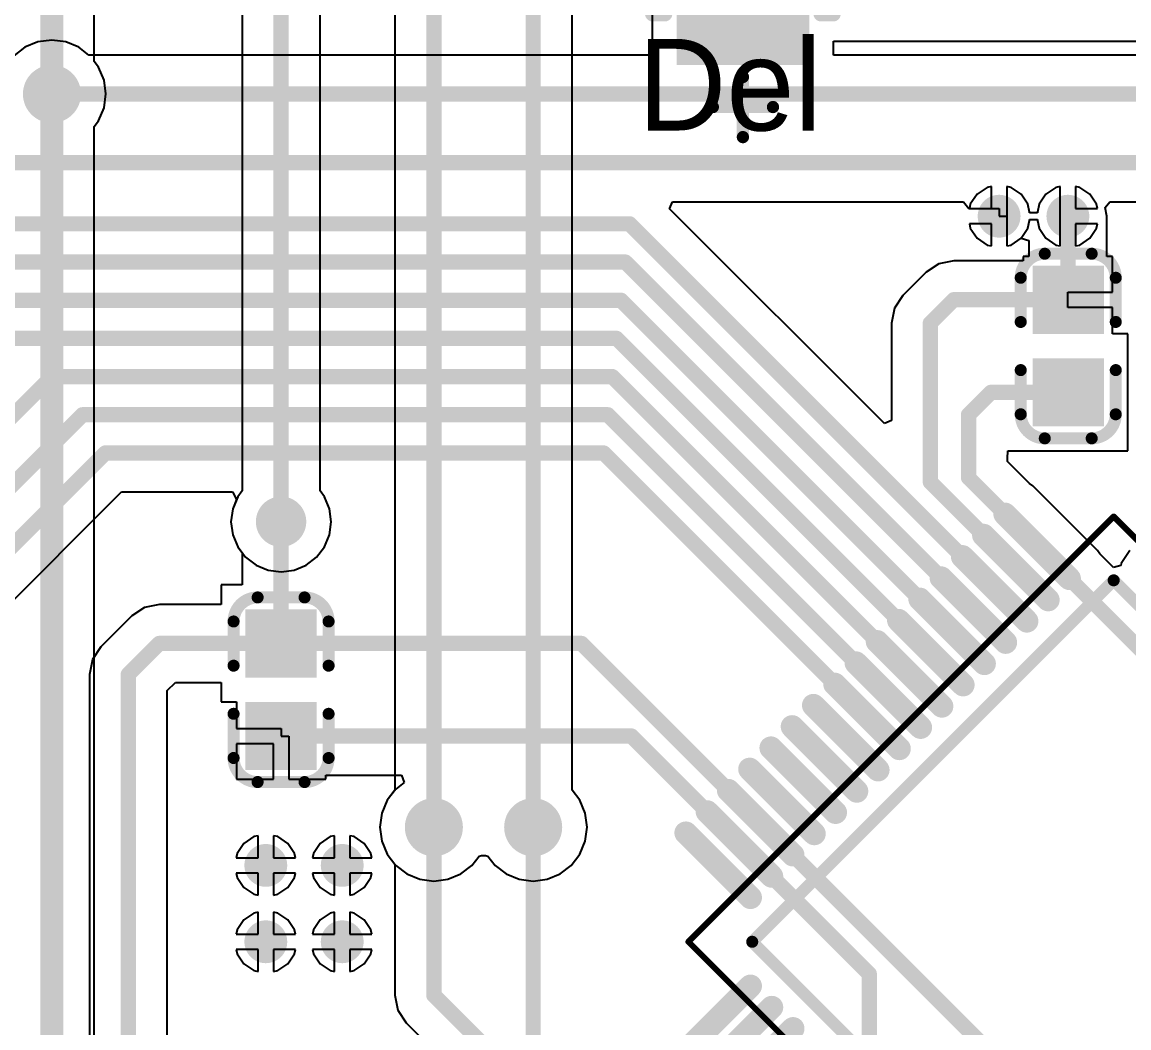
# Model space of a CAD drawing. Header units: millimetres. Extents: x 25 to 374, y 23 to 150.
# Drawn here: x 306.55 to 324.95, y 65.95 to 82.68 of the extents above; entities that cross this region are included whole.
import ezdxf

# ---------------------------------------------------------------- set-up
doc = ezdxf.new("R2010")
doc.units = ezdxf.units.MM
for name, color, linetype in [('BottomLayer', 5, 'Continuous'), ('BottomOverlay', 54, 'Continuous'), ('BottomPaste', 16, 'Continuous'), ('BottomSolder', 6, 'Continuous'), ('Mechanical13', 56, 'Continuous'), ('Mechanical15', 56, 'Continuous'), ('MultiLayer', 9, 'Continuous'), ('TopLayer', 1, 'Continuous'), ('TopOverlay', 2, 'Continuous'), ('TopSolder', 216, 'Continuous'), ('ViaHoleLayer', 16, 'Continuous')]:
    doc.layers.add(name, color=color, linetype=linetype)

# ---------------------------------------------------------------- blocks, each defined once
blk = doc.blocks.new('LQFP_64_10_10_05P_B_8')
at = {"layer": 'BottomLayer', "const_width": 0.28}
for points in [[(2.75, 4.79), (2.75, 6.31)], [(3.25, 4.79), (3.25, 6.31)], [(3.75, 4.79), (3.75, 6.31)], [(6.31, 3.75), (4.79, 3.75)], [(6.31, 3.25), (4.79, 3.25)], [(6.31, 2.75), (4.79, 2.75)], [(6.31, 2.25), (4.79, 2.25)], [(6.31, 1.75), (4.79, 1.75)], [(6.31, 1.25), (4.79, 1.25)], [(6.31, 0.75), (4.79, 0.75)], [(6.31, 0.25), (4.79, 0.25)], [(6.31, -0.25), (4.79, -0.25)], [(6.31, -0.75), (4.79, -0.75)], [(6.31, -1.25), (4.79, -1.25)], [(6.31, -1.75), (4.79, -1.75)], [(6.31, -2.25), (4.79, -2.25)], [(6.31, -2.75), (4.79, -2.75)], [(6.31, -3.25), (4.79, -3.25)], [(6.31, -3.75), (4.79, -3.75)]]:
    blk.add_lwpolyline(points, dxfattribs=at)
at = {"layer": 'BottomLayer', "const_width": 0.14}
for points in [[(2.68, 4.79, 1), (2.82, 4.79, 1)], [(3.18, 4.79, 1), (3.32, 4.79, 1)], [(3.68, 4.79, 1), (3.82, 4.79, 1)], [(4.72, 3.75, 1), (4.86, 3.75, 1)], [(6.24, 3.75, 1), (6.38, 3.75, 1)], [(4.72, 3.25, 1), (4.86, 3.25, 1)], [(6.24, 3.25, 1), (6.38, 3.25, 1)], [(4.72, 2.75, 1), (4.86, 2.75, 1)], [(6.24, 2.75, 1), (6.38, 2.75, 1)], [(4.72, 2.25, 1), (4.86, 2.25, 1)], [(6.24, 2.25, 1), (6.38, 2.25, 1)], [(4.72, 1.75, 1), (4.86, 1.75, 1)], [(6.24, 1.75, 1), (6.38, 1.75, 1)], [(4.72, 1.25, 1), (4.86, 1.25, 1)], [(6.24, 1.25, 1), (6.38, 1.25, 1)], [(4.72, 0.75, 1), (4.86, 0.75, 1)], [(6.24, 0.75, 1), (6.38, 0.75, 1)], [(4.72, 0.25, 1), (4.86, 0.25, 1)], [(6.24, 0.25, 1), (6.38, 0.25, 1)], [(4.72, -0.25, 1), (4.86, -0.25, 1)], [(6.24, -0.25, 1), (6.38, -0.25, 1)], [(4.72, -0.75, 1), (4.86, -0.75, 1)], [(6.24, -0.75, 1), (6.38, -0.75, 1)], [(4.72, -1.25, 1), (4.86, -1.25, 1)], [(6.24, -1.25, 1), (6.38, -1.25, 1)], [(4.72, -1.75, 1), (4.86, -1.75, 1)], [(6.24, -1.75, 1), (6.38, -1.75, 1)], [(4.72, -2.25, 1), (4.86, -2.25, 1)], [(6.24, -2.25, 1), (6.38, -2.25, 1)], [(4.72, -2.75, 1), (4.86, -2.75, 1)], [(6.24, -2.75, 1), (6.38, -2.75, 1)], [(4.72, -3.25, 1), (4.86, -3.25, 1)], [(6.24, -3.25, 1), (6.38, -3.25, 1)], [(4.72, -3.75, 1), (4.86, -3.75, 1)], [(6.24, -3.75, 1), (6.38, -3.75, 1)]]:
    blk.add_lwpolyline(points, format="xyb", close=True, dxfattribs=at)
at = {"layer": 'BottomOverlay', "const_width": 0.2}
for points in [[(4.25, 4.25), (-4.25, 4.25)], [(4.25, 4.25), (4.25, -4.25)], [(4.25, -4.25), (-4.25, -4.25)]]:
    blk.add_lwpolyline(points, dxfattribs=at)
at = {"layer": 'BottomOverlay', "const_width": 0.1}
for points in [[(4.2, 4.25, 1), (4.3, 4.25, 1)], [(4.2, 4.25, 1), (4.3, 4.25, 1)], [(4.2, -4.25, 1), (4.3, -4.25, 1)], [(4.2, -4.25, 1), (4.3, -4.25, 1)]]:
    blk.add_lwpolyline(points, format="xyb", close=True, dxfattribs=at)
at = {"layer": 'BottomPaste', "const_width": 0.28}
for points in [[(2.75, 4.79), (2.75, 6.31)], [(3.25, 4.79), (3.25, 6.31)], [(3.75, 4.79), (3.75, 6.31)], [(6.31, 3.75), (4.79, 3.75)], [(6.31, 3.25), (4.79, 3.25)], [(6.31, 2.75), (4.79, 2.75)], [(6.31, 2.25), (4.79, 2.25)], [(6.31, 1.75), (4.79, 1.75)], [(6.31, 1.25), (4.79, 1.25)], [(6.31, 0.75), (4.79, 0.75)], [(6.31, 0.25), (4.79, 0.25)], [(6.31, -0.25), (4.79, -0.25)], [(6.31, -0.75), (4.79, -0.75)], [(6.31, -1.25), (4.79, -1.25)], [(6.31, -1.75), (4.79, -1.75)], [(6.31, -2.25), (4.79, -2.25)], [(6.31, -2.75), (4.79, -2.75)], [(6.31, -3.25), (4.79, -3.25)], [(6.31, -3.75), (4.79, -3.75)]]:
    blk.add_lwpolyline(points, dxfattribs=at)
at = {"layer": 'BottomPaste', "const_width": 0.14}
for points in [[(2.68, 4.79, 1), (2.82, 4.79, 1)], [(3.18, 4.79, 1), (3.32, 4.79, 1)], [(3.68, 4.79, 1), (3.82, 4.79, 1)], [(4.72, 3.75, 1), (4.86, 3.75, 1)], [(6.24, 3.75, 1), (6.38, 3.75, 1)], [(4.72, 3.25, 1), (4.86, 3.25, 1)], [(6.24, 3.25, 1), (6.38, 3.25, 1)], [(4.72, 2.75, 1), (4.86, 2.75, 1)], [(6.24, 2.75, 1), (6.38, 2.75, 1)], [(4.72, 2.25, 1), (4.86, 2.25, 1)], [(6.24, 2.25, 1), (6.38, 2.25, 1)], [(4.72, 1.75, 1), (4.86, 1.75, 1)], [(6.24, 1.75, 1), (6.38, 1.75, 1)], [(4.72, 1.25, 1), (4.86, 1.25, 1)], [(6.24, 1.25, 1), (6.38, 1.25, 1)], [(4.72, 0.75, 1), (4.86, 0.75, 1)], [(6.24, 0.75, 1), (6.38, 0.75, 1)], [(4.72, 0.25, 1), (4.86, 0.25, 1)], [(6.24, 0.25, 1), (6.38, 0.25, 1)], [(4.72, -0.25, 1), (4.86, -0.25, 1)], [(6.24, -0.25, 1), (6.38, -0.25, 1)], [(4.72, -0.75, 1), (4.86, -0.75, 1)], [(6.24, -0.75, 1), (6.38, -0.75, 1)], [(4.72, -1.25, 1), (4.86, -1.25, 1)], [(6.24, -1.25, 1), (6.38, -1.25, 1)], [(4.72, -1.75, 1), (4.86, -1.75, 1)], [(6.24, -1.75, 1), (6.38, -1.75, 1)], [(4.72, -2.25, 1), (4.86, -2.25, 1)], [(6.24, -2.25, 1), (6.38, -2.25, 1)], [(4.72, -2.75, 1), (4.86, -2.75, 1)], [(6.24, -2.75, 1), (6.38, -2.75, 1)], [(4.72, -3.25, 1), (4.86, -3.25, 1)], [(6.24, -3.25, 1), (6.38, -3.25, 1)], [(4.72, -3.75, 1), (4.86, -3.75, 1)], [(6.24, -3.75, 1), (6.38, -3.75, 1)]]:
    blk.add_lwpolyline(points, format="xyb", close=True, dxfattribs=at)
at = {"layer": 'BottomSolder', "const_width": 0.382}
for points in [[(2.75, 4.79), (2.75, 6.31)], [(3.25, 4.79), (3.25, 6.31)], [(3.75, 4.79), (3.75, 6.31)], [(6.31, 3.75), (4.79, 3.75)], [(6.31, 3.25), (4.79, 3.25)], [(6.31, 2.75), (4.79, 2.75)], [(6.31, 2.25), (4.79, 2.25)], [(6.31, 1.75), (4.79, 1.75)], [(6.31, 1.25), (4.79, 1.25)], [(6.31, 0.75), (4.79, 0.75)], [(6.31, 0.25), (4.79, 0.25)], [(6.31, -0.25), (4.79, -0.25)], [(6.31, -0.75), (4.79, -0.75)], [(6.31, -1.25), (4.79, -1.25)], [(6.31, -1.75), (4.79, -1.75)], [(6.31, -2.25), (4.79, -2.25)], [(6.31, -2.75), (4.79, -2.75)], [(6.31, -3.25), (4.79, -3.25)], [(6.31, -3.75), (4.79, -3.75)]]:
    blk.add_lwpolyline(points, dxfattribs=at)
at = {"layer": 'BottomSolder', "const_width": 0.191}
for points in [[(2.655, 4.79, 1), (2.845, 4.79, 1)], [(3.155, 4.79, 1), (3.345, 4.79, 1)], [(3.655, 4.79, 1), (3.845, 4.79, 1)], [(4.695, 3.75, 1), (4.885, 3.75, 1)], [(6.215, 3.75, 1), (6.405, 3.75, 1)], [(4.695, 3.25, 1), (4.885, 3.25, 1)], [(6.215, 3.25, 1), (6.405, 3.25, 1)], [(4.695, 2.75, 1), (4.885, 2.75, 1)], [(6.215, 2.75, 1), (6.405, 2.75, 1)], [(4.695, 2.25, 1), (4.885, 2.25, 1)], [(6.215, 2.25, 1), (6.405, 2.25, 1)], [(4.695, 1.75, 1), (4.885, 1.75, 1)], [(6.215, 1.75, 1), (6.405, 1.75, 1)], [(4.695, 1.25, 1), (4.885, 1.25, 1)], [(6.215, 1.25, 1), (6.405, 1.25, 1)], [(4.695, 0.75, 1), (4.885, 0.75, 1)], [(6.215, 0.75, 1), (6.405, 0.75, 1)], [(4.695, 0.25, 1), (4.885, 0.25, 1)], [(6.215, 0.25, 1), (6.405, 0.25, 1)], [(4.695, -0.25, 1), (4.885, -0.25, 1)], [(6.215, -0.25, 1), (6.405, -0.25, 1)], [(4.695, -0.75, 1), (4.885, -0.75, 1)], [(6.215, -0.75, 1), (6.405, -0.75, 1)], [(4.695, -1.25, 1), (4.885, -1.25, 1)], [(6.215, -1.25, 1), (6.405, -1.25, 1)], [(4.695, -1.75, 1), (4.885, -1.75, 1)], [(6.215, -1.75, 1), (6.405, -1.75, 1)], [(4.695, -2.25, 1), (4.885, -2.25, 1)], [(6.215, -2.25, 1), (6.405, -2.25, 1)], [(4.695, -2.75, 1), (4.885, -2.75, 1)], [(6.215, -2.75, 1), (6.405, -2.75, 1)], [(4.695, -3.25, 1), (4.885, -3.25, 1)], [(6.215, -3.25, 1), (6.405, -3.25, 1)], [(4.695, -3.75, 1), (4.885, -3.75, 1)], [(6.215, -3.75, 1), (6.405, -3.75, 1)]]:
    blk.add_lwpolyline(points, format="xyb", close=True, dxfattribs=at)
at = {"layer": 'Mechanical13', "const_width": 0.1}
for points in [[(5, 5), (-5, 5)], [(5, 5), (5, -5)], [(5, -5), (-5, -5)]]:
    blk.add_lwpolyline(points, dxfattribs=at)
at = {"layer": 'Mechanical13', "const_width": 0.05}
for points in [[(4.975, 5, 1), (5.025, 5, 1)], [(4.975, 5, 1), (5.025, 5, 1)], [(4.975, -5, 1), (5.025, -5, 1)], [(4.975, -5, 1), (5.025, -5, 1)]]:
    blk.add_lwpolyline(points, format="xyb", close=True, dxfattribs=at)
blk = doc.blocks.new('0603_C_B_23')
at = {"layer": 'BottomLayer'}
for points in [[(-1.235, -0.49), (-0.305, -0.49), (-1.235, 0.49), (-0.305, 0.49)], [(0.305, -0.49), (1.235, -0.49), (0.305, 0.49), (1.235, 0.49)]]:
    blk.add_solid(points, dxfattribs=at)
at = {"layer": 'BottomOverlay', "const_width": 0.2}
for points in [[(-1.535, 0.39, -0.414213), (-1.135, 0.79)], [(1.135, 0.79, -0.414213), (1.535, 0.39)], [(-1.135, -0.79, -0.414213), (-1.535, -0.39)], [(1.535, -0.39, -0.414213), (1.135, -0.79)]]:
    blk.add_lwpolyline(points, format="xyb", dxfattribs=at)
for points in [[(-1.135, 0.79), (-0.4, 0.79)], [(0.4, 0.79), (1.135, 0.79)], [(-1.535, 0.39), (-1.535, -0.39)], [(1.535, 0.39), (1.535, -0.39)], [(-1.135, -0.79), (-0.4, -0.79)], [(0.4, -0.79), (1.135, -0.79)]]:
    blk.add_lwpolyline(points, dxfattribs=at)
at = {"layer": 'BottomOverlay', "const_width": 0.1}
for points in [[(-1.185, 0.79, 1), (-1.085, 0.79, 1)], [(-1.185, 0.79, 1), (-1.085, 0.79, 1)], [(-0.45, 0.79, 1), (-0.35, 0.79, 1)], [(0.35, 0.79, 1), (0.45, 0.79, 1)], [(1.085, 0.79, 1), (1.185, 0.79, 1)], [(1.085, 0.79, 1), (1.185, 0.79, 1)], [(-1.585, 0.39, 1), (-1.485, 0.39, 1)], [(-1.585, 0.39, 1), (-1.485, 0.39, 1)], [(1.485, 0.39, 1), (1.585, 0.39, 1)], [(1.485, 0.39, 1), (1.585, 0.39, 1)], [(-1.585, -0.39, 1), (-1.485, -0.39, 1)], [(-1.585, -0.39, 1), (-1.485, -0.39, 1)], [(1.485, -0.39, 1), (1.585, -0.39, 1)], [(1.485, -0.39, 1), (1.585, -0.39, 1)], [(-1.185, -0.79, 1), (-1.085, -0.79, 1)], [(-1.185, -0.79, 1), (-1.085, -0.79, 1)], [(-0.45, -0.79, 1), (-0.35, -0.79, 1)], [(0.35, -0.79, 1), (0.45, -0.79, 1)], [(1.085, -0.79, 1), (1.185, -0.79, 1)], [(1.085, -0.79, 1), (1.185, -0.79, 1)]]:
    blk.add_lwpolyline(points, format="xyb", close=True, dxfattribs=at)
at = {"layer": 'BottomPaste'}
for points in [[(-1.235, -0.49), (-0.305, -0.49), (-1.235, 0.49), (-0.305, 0.49)], [(0.305, -0.49), (1.235, -0.49), (0.305, 0.49), (1.235, 0.49)]]:
    blk.add_solid(points, dxfattribs=at)
at = {"layer": 'BottomSolder'}
for points in [[(-1.337, -0.592), (-0.203, -0.592), (-1.337, 0.592), (-0.203, 0.592)], [(0.203, -0.592), (1.337, -0.592), (0.203, 0.592), (1.337, 0.592)]]:
    blk.add_solid(points, dxfattribs=at)
blk = doc.blocks.new('0603_C_B_24')
at = {"layer": 'BottomLayer'}
for points in [[(-1.235, -0.49), (-0.305, -0.49), (-1.235, 0.49), (-0.305, 0.49)], [(0.305, -0.49), (1.235, -0.49), (0.305, 0.49), (1.235, 0.49)]]:
    blk.add_solid(points, dxfattribs=at)
at = {"layer": 'BottomOverlay', "const_width": 0.2}
for points in [[(-1.535, 0.39, -0.414213), (-1.135, 0.79)], [(1.135, 0.79, -0.414213), (1.535, 0.39)], [(-1.135, -0.79, -0.414213), (-1.535, -0.39)], [(1.535, -0.39, -0.414213), (1.135, -0.79)]]:
    blk.add_lwpolyline(points, format="xyb", dxfattribs=at)
for points in [[(-0.4, 0.79), (-1.135, 0.79)], [(1.135, 0.79), (0.4, 0.79)], [(-1.535, -0.39), (-1.535, 0.39)], [(1.535, -0.39), (1.535, 0.39)], [(-0.4, -0.79), (-1.135, -0.79)], [(1.135, -0.79), (0.4, -0.79)]]:
    blk.add_lwpolyline(points, dxfattribs=at)
at = {"layer": 'BottomOverlay', "const_width": 0.1}
for points in [[(-1.185, 0.79, 1), (-1.085, 0.79, 1)], [(-1.185, 0.79, 1), (-1.085, 0.79, 1)], [(-0.45, 0.79, 1), (-0.35, 0.79, 1)], [(0.35, 0.79, 1), (0.45, 0.79, 1)], [(1.085, 0.79, 1), (1.185, 0.79, 1)], [(1.085, 0.79, 1), (1.185, 0.79, 1)], [(-1.585, 0.39, 1), (-1.485, 0.39, 1)], [(-1.585, 0.39, 1), (-1.485, 0.39, 1)], [(1.485, 0.39, 1), (1.585, 0.39, 1)], [(1.485, 0.39, 1), (1.585, 0.39, 1)], [(-1.585, -0.39, 1), (-1.485, -0.39, 1)], [(-1.585, -0.39, 1), (-1.485, -0.39, 1)], [(1.485, -0.39, 1), (1.585, -0.39, 1)], [(1.485, -0.39, 1), (1.585, -0.39, 1)], [(-1.185, -0.79, 1), (-1.085, -0.79, 1)], [(-1.185, -0.79, 1), (-1.085, -0.79, 1)], [(-0.45, -0.79, 1), (-0.35, -0.79, 1)], [(0.35, -0.79, 1), (0.45, -0.79, 1)], [(1.085, -0.79, 1), (1.185, -0.79, 1)], [(1.085, -0.79, 1), (1.185, -0.79, 1)]]:
    blk.add_lwpolyline(points, format="xyb", close=True, dxfattribs=at)
at = {"layer": 'BottomPaste'}
for points in [[(-1.235, -0.49), (-0.305, -0.49), (-1.235, 0.49), (-0.305, 0.49)], [(0.305, -0.49), (1.235, -0.49), (0.305, 0.49), (1.235, 0.49)]]:
    blk.add_solid(points, dxfattribs=at)
at = {"layer": 'BottomSolder'}
for points in [[(-1.337, -0.592), (-0.203, -0.592), (-1.337, 0.592), (-0.203, 0.592)], [(0.203, -0.592), (1.337, -0.592), (0.203, 0.592), (1.337, 0.592)]]:
    blk.add_solid(points, dxfattribs=at)
blk = doc.blocks.new('SMA_DO_214AC__S1_B_76')
at = {"layer": 'BottomLayer'}
for points in [[(-1.1, -1), (-1.1, 1), (-3.1, -1), (-3.1, 1)], [(3.1, -1), (3.1, 1), (1.1, -1), (1.1, 1)]]:
    blk.add_solid(points, dxfattribs=at)
at = {"layer": 'BottomOverlay', "const_width": 0.254}
for points in [[(-2.35, 1.3), (-2.35, 1.5)], [(2.35, 1.5), (-2.35, 1.5)], [(-0.75, -1.5), (-0.75, 1.5)], [(2.35, 1.3), (2.35, 1.5)], [(-2.35, -1.5), (-2.35, -1.3)], [(2.35, -1.5), (2.35, -1.3)], [(2.35, -1.5), (-2.35, -1.5)]]:
    blk.add_lwpolyline(points, dxfattribs=at)
at = {"layer": 'BottomOverlay', "const_width": 0.127}
for points in [[(-2.414, 1.5, 1), (-2.287, 1.5, 1)], [(-2.414, 1.5, 1), (-2.287, 1.5, 1)], [(-0.814, 1.5, 1), (-0.687, 1.5, 1)], [(2.287, 1.5, 1), (2.414, 1.5, 1)], [(2.287, 1.5, 1), (2.414, 1.5, 1)], [(-2.414, 1.3, 1), (-2.287, 1.3, 1)], [(2.287, 1.3, 1), (2.414, 1.3, 1)], [(-2.414, -1.3, 1), (-2.287, -1.3, 1)], [(2.287, -1.3, 1), (2.414, -1.3, 1)], [(-2.414, -1.5, 1), (-2.287, -1.5, 1)], [(-2.414, -1.5, 1), (-2.287, -1.5, 1)], [(-0.814, -1.5, 1), (-0.687, -1.5, 1)], [(2.287, -1.5, 1), (2.414, -1.5, 1)], [(2.287, -1.5, 1), (2.414, -1.5, 1)]]:
    blk.add_lwpolyline(points, format="xyb", close=True, dxfattribs=at)
at = {"layer": 'BottomPaste'}
for points in [[(-1.1, -1), (-1.1, 1), (-3.1, -1), (-3.1, 1)], [(3.1, -1), (3.1, 1), (1.1, -1), (1.1, 1)]]:
    blk.add_solid(points, dxfattribs=at)
at = {"layer": 'BottomSolder'}
for points in [[(-0.998, -1.102), (-0.998, 1.102), (-3.202, -1.102), (-3.202, 1.102)], [(3.202, -1.102), (3.202, 1.102), (0.998, -1.102), (0.998, 1.102)]]:
    blk.add_solid(points, dxfattribs=at)
at = {"layer": 'Mechanical13', "const_width": 0.1}
for points in [[(2.16, 1.3), (-2.16, 1.3)], [(-2.16, -1.3), (-2.16, 1.3)], [(2.16, -1.3), (2.16, 1.3)], [(2.16, -1.3), (-2.16, -1.3)]]:
    blk.add_lwpolyline(points, dxfattribs=at)
at = {"layer": 'Mechanical13', "const_width": 0.05}
for points in [[(-2.185, 1.3, 1), (-2.135, 1.3, 1)], [(-2.185, 1.3, 1), (-2.135, 1.3, 1)], [(2.135, 1.3, 1), (2.185, 1.3, 1)], [(2.135, 1.3, 1), (2.185, 1.3, 1)], [(-2.185, -1.3, 1), (-2.135, -1.3, 1)], [(-2.185, -1.3, 1), (-2.135, -1.3, 1)], [(2.135, -1.3, 1), (2.185, -1.3, 1)], [(2.135, -1.3, 1), (2.185, -1.3, 1)]]:
    blk.add_lwpolyline(points, format="xyb", close=True, dxfattribs=at)
at = {"layer": 'Mechanical15', "const_width": 0.203}
for points in [[(-3.5, -0.5), (-3.5, 0.5)], [(3.9, -0.5), (3.9, 0.5)], [(4.4, 0), (3.4, 0)]]:
    blk.add_lwpolyline(points, dxfattribs=at)
at = {"layer": 'Mechanical15', "const_width": 0.102}
for points in [[(-3.551, 0.5, 1), (-3.449, 0.5, 1)], [(3.849, 0.5, 1), (3.951, 0.5, 1)], [(3.349, 0, 1), (3.451, 0, 1)], [(4.349, 0, 1), (4.451, 0, 1)], [(-3.551, -0.5, 1), (-3.449, -0.5, 1)], [(3.849, -0.5, 1), (3.951, -0.5, 1)]]:
    blk.add_lwpolyline(points, format="xyb", close=True, dxfattribs=at)

msp = doc.modelspace()

# ---------------------------------------------------------------- linework, layer by layer
at = {"layer": 'BottomLayer'}
for p, q in [((317.028, 83.575), (317.028, 82.128)), ((306.6, 82.257), (306.414, 82.115)), ((306.816, 82.347), (306.6, 82.257)), ((307.048, 82.377), (306.816, 82.347)), ((307.28, 82.347), (307.048, 82.377)), ((307.496, 82.257), (307.28, 82.347)), ((307.664, 82.128), (307.496, 82.257)), ((320.044, 82.128), (320.044, 82.359)), ((320.044, 82.359), (336.073, 82.359)), ((317.028, 82.128), (307.664, 82.128)), ((325.336, 82.128), (320.044, 82.128)), ((317.316, 79.573), (317.365, 79.69)), ((317.365, 79.69), (322.205, 79.69)), ((322.205, 79.69), (322.291, 79.576)), ((324.558, 79.592), (324.638, 79.69)), ((324.638, 79.69), (325.195, 79.69)), ((320.888, 76.001), (317.316, 79.573)), ((322.291, 79.576), (322.796, 79.576)), ((322.796, 79.576), (322.796, 79.449)), ((324.586, 79.449), (324.558, 79.592)), ((322.669, 79.322), (322.303, 79.322)), ((322.303, 79.322), (322.317, 79.25)), ((322.669, 78.956), (322.669, 79.322)), ((322.796, 79.449), (322.923, 79.449)), ((322.923, 79.449), (322.923, 78.956)), ((324.586, 78.779), (324.586, 79.449)), ((322.317, 79.25), (322.43, 79.082)), ((322.43, 79.082), (322.598, 78.97)), ((322.598, 78.97), (322.669, 78.956)), ((322.923, 78.956), (322.994, 78.97)), ((322.994, 78.97), (323.162, 79.082)), ((323.162, 79.082), (323.164, 79.086)), ((323.164, 79.086), (323.291, 79.047)), ((323.291, 79.047), (323.291, 78.779)), ((323.291, 78.779), (323.195, 78.779)), ((323.195, 78.779), (323.195, 78.707)), ((324.683, 78.779), (324.586, 78.779)), ((324.683, 78.187), (324.683, 78.779)), ((321.794, 78.658), (321.584, 78.517)), ((322.042, 78.707), (321.794, 78.658)), ((323.195, 78.707), (322.042, 78.707)), ((321.584, 78.517), (321.195, 78.128)), ((321.195, 78.128), (321.055, 77.918)), ((323.939, 77.933), (323.939, 78.187)), ((323.939, 78.187), (324.683, 78.187)), ((321.055, 77.918), (321.005, 77.671)), ((324.683, 77.933), (323.939, 77.933)), ((324.683, 77.493), (324.683, 77.933)), ((321.005, 77.671), (321.005, 76.05)), ((324.937, 77.493), (324.683, 77.493)), ((324.937, 75.547), (324.937, 77.493)), ((321.005, 76.05), (320.888, 76.001)), ((322.935, 75.422), (322.941, 75.547)), ((322.941, 75.547), (324.937, 75.547)), ((322.935, 75.368), (322.935, 75.422)), ((323.301, 75.002), (322.935, 75.368)), ((323.358, 74.964), (323.301, 75.002)), ((324.433, 73.89), (323.358, 74.964)), ((305.917, 72.576), (308.205, 74.864)), ((308.205, 74.864), (310.05, 74.864)), ((310.05, 74.864), (310.117, 74.737)), ((310.117, 74.737), (310.054, 74.584)), ((310.054, 74.584), (310.025, 74.369)), ((310.025, 74.369), (310.054, 74.153)), ((310.054, 74.153), (310.137, 73.952)), ((310.137, 73.952), (310.21, 73.856)), ((310.21, 73.856), (310.21, 73.318)), ((324.47, 73.833), (324.433, 73.89)), ((324.698, 73.606), (324.47, 73.833)), ((324.969, 73.89), (324.826, 73.675)), ((324.819, 73.642), (324.698, 73.606)), ((324.826, 73.675), (324.819, 73.642)), ((310.21, 73.318), (309.86, 73.318)), ((309.86, 73.318), (309.86, 72.992)), ((308.586, 72.943), (308.376, 72.802)), ((308.834, 72.992), (308.586, 72.943)), ((309.86, 72.992), (308.834, 72.992)), ((308.376, 72.802), (307.86, 72.286)), ((307.86, 72.286), (307.72, 72.076)), ((307.72, 72.076), (307.67, 71.829)), ((307.67, 71.829), (307.67, 64.209)), ((308.965, 71.56), (309.102, 71.697)), ((309.102, 71.697), (309.86, 71.697)), ((309.86, 71.697), (309.86, 71.372)), ((308.965, 64.477), (308.965, 71.56)), ((309.86, 71.372), (310.114, 71.372)), ((310.114, 71.372), (310.114, 70.932)), ((310.114, 70.932), (310.858, 70.932)), ((310.858, 70.932), (310.858, 70.805)), ((310.731, 70.678), (310.114, 70.678)), ((310.114, 70.678), (310.114, 70.086)), ((310.731, 70.086), (310.731, 70.678)), ((310.858, 70.805), (310.985, 70.805)), ((310.985, 70.805), (310.985, 70.086)), ((311.602, 70.086), (311.602, 70.157)), ((311.602, 70.157), (312.861, 70.157)), ((312.861, 70.157), (312.904, 70.03)), ((310.114, 70.086), (310.731, 70.086)), ((310.985, 70.086), (311.602, 70.086)), ((312.764, 69.923), (312.621, 69.737)), ((312.904, 70.03), (312.764, 69.923)), ((312.621, 69.737), (312.532, 69.521)), ((312.532, 69.521), (312.501, 69.289)), ((312.501, 69.289), (312.532, 69.057)), ((310.238, 69.02), (310.125, 68.852)), ((310.406, 69.132), (310.238, 69.02)), ((310.477, 69.146), (310.406, 69.132)), ((310.477, 68.781), (310.477, 69.146)), ((310.802, 69.132), (310.731, 69.146)), ((310.731, 69.146), (310.731, 68.781)), ((310.97, 69.02), (310.802, 69.132)), ((311.082, 68.852), (310.97, 69.02)), ((311.508, 69.02), (311.395, 68.852)), ((311.676, 69.132), (311.508, 69.02)), ((311.747, 69.146), (311.676, 69.132)), ((311.747, 68.781), (311.747, 69.146)), ((312.072, 69.132), (312.001, 69.146)), ((312.001, 69.146), (312.001, 68.781)), ((312.24, 69.02), (312.072, 69.132)), ((312.352, 68.852), (312.24, 69.02)), ((312.532, 69.057), (312.621, 68.84)), ((310.125, 68.852), (310.111, 68.781)), ((311.097, 68.781), (311.082, 68.852)), ((311.395, 68.852), (311.381, 68.781)), ((312.367, 68.781), (312.352, 68.852)), ((312.621, 68.84), (312.75, 68.672)), ((310.111, 68.781), (310.477, 68.781)), ((310.731, 68.781), (311.097, 68.781)), ((311.381, 68.781), (311.747, 68.781)), ((312.001, 68.781), (312.367, 68.781)), ((312.75, 68.672), (312.75, 66.495)), ((310.477, 68.527), (310.111, 68.527)), ((310.111, 68.527), (310.125, 68.455)), ((310.125, 68.455), (310.238, 68.287)), ((310.477, 68.161), (310.477, 68.527)), ((311.097, 68.527), (310.731, 68.527)), ((310.731, 68.527), (310.731, 68.161)), ((310.97, 68.287), (311.082, 68.455)), ((311.082, 68.455), (311.097, 68.527)), ((311.747, 68.527), (311.381, 68.527)), ((311.381, 68.527), (311.395, 68.455)), ((311.395, 68.455), (311.508, 68.287)), ((311.747, 68.161), (311.747, 68.527)), ((312.367, 68.527), (312.001, 68.527)), ((312.001, 68.527), (312.001, 68.161)), ((312.24, 68.287), (312.352, 68.455)), ((312.352, 68.455), (312.367, 68.527)), ((310.238, 68.287), (310.406, 68.175)), ((310.802, 68.175), (310.97, 68.287)), ((311.508, 68.287), (311.676, 68.175)), ((312.072, 68.175), (312.24, 68.287)), ((310.406, 68.175), (310.477, 68.161)), ((310.731, 68.161), (310.802, 68.175)), ((311.676, 68.175), (311.747, 68.161)), ((312.001, 68.161), (312.072, 68.175)), ((310.238, 67.75), (310.125, 67.582)), ((310.406, 67.862), (310.238, 67.75)), ((310.477, 67.876), (310.406, 67.862)), ((310.477, 67.511), (310.477, 67.876)), ((310.802, 67.862), (310.731, 67.876)), ((310.731, 67.876), (310.731, 67.511)), ((310.97, 67.75), (310.802, 67.862)), ((311.082, 67.582), (310.97, 67.75)), ((311.508, 67.75), (311.395, 67.582)), ((311.676, 67.862), (311.508, 67.75)), ((311.747, 67.876), (311.676, 67.862)), ((311.747, 67.511), (311.747, 67.876)), ((312.072, 67.862), (312.001, 67.876)), ((312.001, 67.876), (312.001, 67.511)), ((312.24, 67.75), (312.072, 67.862)), ((312.352, 67.582), (312.24, 67.75)), ((310.125, 67.582), (310.111, 67.511)), ((311.097, 67.511), (311.082, 67.582)), ((311.395, 67.582), (311.381, 67.511)), ((312.367, 67.511), (312.352, 67.582)), ((310.111, 67.511), (310.477, 67.511)), ((310.731, 67.511), (311.097, 67.511)), ((311.381, 67.511), (311.747, 67.511)), ((312.001, 67.511), (312.367, 67.511)), ((310.477, 67.257), (310.111, 67.257)), ((310.111, 67.257), (310.125, 67.185)), ((310.125, 67.185), (310.238, 67.017)), ((310.477, 66.891), (310.477, 67.257)), ((311.097, 67.257), (310.731, 67.257)), ((310.731, 67.257), (310.731, 66.891)), ((310.97, 67.017), (311.082, 67.185)), ((311.082, 67.185), (311.097, 67.257)), ((311.747, 67.257), (311.381, 67.257)), ((311.381, 67.257), (311.395, 67.185)), ((311.395, 67.185), (311.508, 67.017)), ((311.747, 66.891), (311.747, 67.257)), ((312.367, 67.257), (312.001, 67.257)), ((312.001, 67.257), (312.001, 66.891)), ((312.24, 67.017), (312.352, 67.185)), ((312.352, 67.185), (312.367, 67.257)), ((310.238, 67.017), (310.406, 66.905)), ((310.802, 66.905), (310.97, 67.017)), ((311.508, 67.017), (311.676, 66.905)), ((312.072, 66.905), (312.24, 67.017)), ((310.406, 66.905), (310.477, 66.891)), ((310.731, 66.891), (310.802, 66.905)), ((311.676, 66.905), (311.747, 66.891)), ((312.001, 66.891), (312.072, 66.905)), ((312.75, 66.495), (312.8, 66.247)), ((312.8, 66.247), (312.94, 66.037)), ((312.94, 66.037), (314.758, 64.219))]:
    msp.add_line(p, q, dxfattribs=at)
for points, const_width in [([(306.857, 81.481, 1), (307.238, 81.481, 1)], 0.381), ([(306.984, 81.481, 1), (307.111, 81.481, 1)], 0.127), ([(322.669, 79.449, 1), (322.923, 79.449, 1)], 0.254), ([(323.812, 79.449, 1), (324.066, 79.449, 1)], 0.254), ([(323.875, 79.449, 1), (324.002, 79.449, 1)], 0.127), ([(316.588, 79.322, 1), (316.715, 79.322, 1)], 0.127), ([(316.588, 79.322, 1), (316.715, 79.322, 1)], 0.127), ([(316.516, 78.687, 1), (316.643, 78.687, 1)], 0.127), ([(316.516, 78.687, 1), (316.643, 78.687, 1)], 0.127), ([(316.444, 78.052, 1), (316.571, 78.052, 1)], 0.127), ([(316.444, 78.052, 1), (316.571, 78.052, 1)], 0.127), ([(321.978, 78.06, 1), (322.105, 78.06, 1)], 0.127), ([(321.978, 78.06, 1), (322.105, 78.06, 1)], 0.127), ([(323.875, 78.06, 1), (324.002, 78.06, 1)], 0.127), ([(323.875, 78.06, 1), (324.002, 78.06, 1)], 0.127), ([(321.589, 77.671, 1), (321.716, 77.671, 1)], 0.127), ([(321.589, 77.671, 1), (321.716, 77.671, 1)], 0.127), ([(316.372, 77.417, 1), (316.499, 77.417, 1)], 0.127), ([(316.372, 77.417, 1), (316.499, 77.417, 1)], 0.127), ([(306.984, 76.782, 1), (307.111, 76.782, 1)], 0.127), ([(306.984, 76.782, 1), (307.111, 76.782, 1)], 0.127), ([(316.3, 76.782, 1), (316.427, 76.782, 1)], 0.127), ([(316.3, 76.782, 1), (316.427, 76.782, 1)], 0.127), ([(322.597, 76.52, 1), (322.724, 76.52, 1)], 0.127), ([(322.597, 76.52, 1), (322.724, 76.52, 1)], 0.127), ([(323.875, 76.52, 1), (324.002, 76.52, 1)], 0.127), ([(307.492, 76.147, 1), (307.619, 76.147, 1)], 0.127), ([(307.492, 76.147, 1), (307.619, 76.147, 1)], 0.127), ([(316.228, 76.147, 1), (316.355, 76.147, 1)], 0.127), ([(316.228, 76.147, 1), (316.355, 76.147, 1)], 0.127), ([(322.224, 76.147, 1), (322.351, 76.147, 1)], 0.127), ([(322.224, 76.147, 1), (322.351, 76.147, 1)], 0.127), ([(307.873, 75.512, 1), (308, 75.512, 1)], 0.127), ([(307.873, 75.512, 1), (308, 75.512, 1)], 0.127), ([(316.156, 75.512, 1), (316.283, 75.512, 1)], 0.127), ([(316.156, 75.512, 1), (316.283, 75.512, 1)], 0.127), ([(321.589, 75.028, 1), (321.716, 75.028, 1)], 0.127), ([(321.589, 75.028, 1), (321.716, 75.028, 1)], 0.127), ([(322.224, 75.1, 1), (322.351, 75.1, 1)], 0.127), ([(322.224, 75.1, 1), (322.351, 75.1, 1)], 0.127), ([(310.699, 74.369, 1), (311.017, 74.369, 1)], 0.318), ([(310.794, 74.369, 1), (310.921, 74.369, 1)], 0.127), ([(323.365, 73.96, 1), (323.492, 73.96, 1)], 0.127), ([(323.365, 73.96, 1), (323.492, 73.96, 1)], 0.127), ([(323.011, 73.606, 1), (323.138, 73.606, 1)], 0.127), ([(322.658, 73.253, 1), (322.785, 73.253, 1)], 0.127), ([(322.304, 72.899, 1), (322.431, 72.899, 1)], 0.127), ([(321.95, 72.546, 1), (322.077, 72.546, 1)], 0.127), ([(308.77, 72.345, 1), (308.897, 72.345, 1)], 0.127), ([(308.77, 72.345, 1), (308.897, 72.345, 1)], 0.127), ([(310.794, 72.345, 1), (310.921, 72.345, 1)], 0.127), ([(310.794, 72.345, 1), (310.921, 72.345, 1)], 0.127), ([(310.794, 72.345, 1), (310.921, 72.345, 1)], 0.127), ([(315.787, 72.345, 1), (315.914, 72.345, 1)], 0.127), ([(315.787, 72.345, 1), (315.914, 72.345, 1)], 0.127), ([(321.597, 72.202, 1), (321.724, 72.202, 1)], 0.127), ([(321.597, 72.192, 1), (321.724, 72.192, 1)], 0.127), ([(321.597, 72.192, 1), (321.724, 72.192, 1)], 0.127), ([(308.254, 71.829, 1), (308.381, 71.829, 1)], 0.127), ([(308.254, 71.829, 1), (308.381, 71.829, 1)], 0.127), ([(321.243, 71.838, 1), (321.37, 71.838, 1)], 0.127), ([(320.89, 71.485, 1), (321.017, 71.485, 1)], 0.127), ([(320.536, 71.131, 1), (320.663, 71.131, 1)], 0.127), ([(310.794, 70.805, 1), (310.921, 70.805, 1)], 0.127), ([(316.62, 70.805, 1), (316.747, 70.805, 1)], 0.127), ([(316.62, 70.805, 1), (316.747, 70.805, 1)], 0.127), ([(313.207, 69.289, 1), (313.588, 69.289, 1)], 0.381), ([(314.858, 69.289, 1), (315.239, 69.289, 1)], 0.381), ([(313.334, 69.289, 1), (313.461, 69.289, 1)], 0.127), ([(314.985, 69.289, 1), (315.112, 69.289, 1)], 0.127), ([(318.768, 69.364, 1), (318.895, 69.364, 1)], 0.127), ([(318.768, 69.364, 1), (318.895, 69.364, 1)], 0.127), ([(318.415, 69.01, 1), (318.542, 69.01, 1)], 0.127), ([(318.415, 69.01, 1), (318.542, 69.01, 1)], 0.127), ([(310.477, 68.654, 1), (310.731, 68.654, 1)], 0.254), ([(311.747, 68.654, 1), (312.001, 68.654, 1)], 0.254), ([(310.477, 67.384, 1), (310.731, 67.384, 1)], 0.254), ([(311.747, 67.384, 1), (312.001, 67.384, 1)], 0.254), ([(320.573, 66.851, 1), (320.7, 66.851, 1)], 0.127), ([(320.573, 66.851, 1), (320.7, 66.851, 1)], 0.127), ([(313.334, 66.495, 1), (313.461, 66.495, 1)], 0.127), ([(313.334, 66.495, 1), (313.461, 66.495, 1)], 0.127)]:
    msp.add_lwpolyline(points, format="xyb", close=True, dxfattribs=dict(at, const_width=const_width))
at = {"layer": 'BottomLayer', "const_width": 0.254}
for points in [[(307.048, 81.481), (325.336, 81.481)], [(305.778, 80.338), (325.463, 80.338)], [(323.939, 78.06), (323.939, 79.449)], [(305.778, 79.322), (316.652, 79.322)], [(316.652, 79.322), (322.721, 73.253)], [(306.032, 78.687), (316.58, 78.687)], [(316.58, 78.687), (322.367, 72.899)], [(306.159, 78.052), (316.508, 78.052)], [(316.508, 78.052), (322.014, 72.546)], [(321.653, 77.671), (322.042, 78.06)], [(322.042, 78.06), (323.939, 78.06)], [(321.653, 75.028), (321.653, 77.671)], [(306.413, 77.417), (316.436, 77.417)], [(316.436, 77.417), (321.66, 72.192)], [(294.475, 64.209), (307.048, 76.782)], [(307.048, 76.782), (316.364, 76.782)], [(316.364, 76.782), (321.307, 71.838)], [(322.288, 76.147), (322.661, 76.52)], [(322.661, 76.52), (323.939, 76.52)], [(304.254, 72.845), (307.556, 76.147)], [(307.556, 76.147), (316.291, 76.147)], [(316.291, 76.147), (320.953, 71.485)], [(322.288, 75.1), (322.288, 76.147)], [(305.27, 72.845), (307.937, 75.512)], [(307.937, 75.512), (316.219, 75.512)], [(316.219, 75.512), (320.6, 71.131)], [(321.653, 75.028), (323.075, 73.606)], [(322.288, 75.1), (323.428, 73.96)], [(310.858, 72.345), (310.858, 74.369)], [(323.428, 73.96), (329.623, 67.765)], [(308.318, 71.829), (308.834, 72.345)], [(308.834, 72.345), (310.858, 72.345)], [(310.858, 72.345), (315.851, 72.345)], [(315.851, 72.345), (318.832, 69.364)], [(321.66, 72.192), (321.66, 72.202)], [(308.318, 64.209), (308.318, 71.829)], [(310.858, 70.805), (316.684, 70.805)], [(316.684, 70.805), (318.478, 69.01)], [(313.398, 66.495), (313.398, 69.289)], [(315.049, 65.479), (315.049, 69.289)], [(318.832, 69.364), (324.701, 63.495)], [(318.478, 69.01), (320.637, 66.851)], [(320.637, 65.795), (320.637, 66.851)], [(313.398, 66.495), (315.811, 64.082)]]:
    msp.add_lwpolyline(points, dxfattribs=at)
at = {"layer": 'BottomSolder'}
for points, const_width in [([(306.807, 81.481, 1), (307.289, 81.481, 1)], 0.483), ([(322.618, 79.449, 1), (322.974, 79.449, 1)], 0.356), ([(323.761, 79.449, 1), (324.117, 79.449, 1)], 0.356), ([(310.648, 74.369, 1), (311.067, 74.369, 1)], 0.419), ([(313.157, 69.289, 1), (313.639, 69.289, 1)], 0.483), ([(314.808, 69.289, 1), (315.29, 69.289, 1)], 0.483), ([(310.426, 68.654, 1), (310.782, 68.654, 1)], 0.356), ([(311.696, 68.654, 1), (312.052, 68.654, 1)], 0.356), ([(310.426, 67.384, 1), (310.782, 67.384, 1)], 0.356), ([(311.696, 67.384, 1), (312.052, 67.384, 1)], 0.356)]:
    msp.add_lwpolyline(points, format="xyb", close=True, dxfattribs=dict(at, const_width=const_width))
at = {"layer": 'MultiLayer'}
for points, const_width in [([(306.857, 81.481, 1), (307.238, 81.481, 1)], 0.381), ([(322.669, 79.449, 1), (322.923, 79.449, 1)], 0.254), ([(323.812, 79.449, 1), (324.066, 79.449, 1)], 0.254), ([(310.699, 74.369, 1), (311.017, 74.369, 1)], 0.318), ([(313.207, 69.289, 1), (313.588, 69.289, 1)], 0.381), ([(314.858, 69.289, 1), (315.239, 69.289, 1)], 0.381), ([(310.477, 68.654, 1), (310.731, 68.654, 1)], 0.254), ([(311.747, 68.654, 1), (312.001, 68.654, 1)], 0.254), ([(310.477, 67.384, 1), (310.731, 67.384, 1)], 0.254), ([(311.747, 67.384, 1), (312.001, 67.384, 1)], 0.254)]:
    msp.add_lwpolyline(points, format="xyb", close=True, dxfattribs=dict(at, const_width=const_width))
at = {"layer": 'TopLayer'}
for p, q in [((310.21, 113.971), (310.21, 74.881)), ((311.505, 74.881), (311.505, 113.971)), ((312.75, 107.897), (312.75, 69.905)), ((315.696, 69.905), (315.696, 107.882)), ((307.752, 82.023), (307.752, 87.152)), ((307.824, 81.929), (307.752, 82.023)), ((307.914, 81.713), (307.824, 81.929)), ((307.945, 81.481), (307.914, 81.713)), ((307.914, 81.249), (307.945, 81.481)), ((307.824, 81.032), (307.914, 81.249)), ((307.752, 80.938), (307.824, 81.032)), ((307.752, 62.46), (307.752, 80.938)), ((322.598, 79.927), (322.43, 79.815)), ((322.669, 79.941), (322.598, 79.927)), ((322.669, 79.576), (322.669, 79.941)), ((322.994, 79.927), (322.923, 79.941)), ((322.923, 79.941), (322.923, 79.449)), ((323.162, 79.815), (322.994, 79.927)), ((323.741, 79.927), (323.573, 79.815)), ((323.812, 79.941), (323.741, 79.927)), ((323.812, 79.449), (323.812, 79.941)), ((324.137, 79.927), (324.066, 79.941)), ((324.066, 79.941), (324.066, 79.576)), ((324.305, 79.815), (324.137, 79.927)), ((322.43, 79.815), (322.317, 79.647)), ((323.274, 79.647), (323.162, 79.815)), ((323.573, 79.815), (323.46, 79.647)), ((324.417, 79.647), (324.305, 79.815)), ((322.317, 79.647), (322.303, 79.576)), ((322.303, 79.576), (322.669, 79.576)), ((323.3, 79.518), (323.274, 79.647)), ((323.303, 79.505), (323.3, 79.518)), ((323.432, 79.505), (323.303, 79.505)), ((323.435, 79.518), (323.432, 79.505)), ((323.46, 79.647), (323.435, 79.518)), ((324.066, 79.576), (324.432, 79.576)), ((324.432, 79.576), (324.417, 79.647)), ((322.669, 79.322), (322.303, 79.322)), ((322.303, 79.322), (322.317, 79.25)), ((322.669, 78.956), (322.669, 79.322)), ((322.923, 79.449), (322.923, 78.956)), ((323.274, 79.25), (323.3, 79.379)), ((323.3, 79.379), (323.303, 79.392)), ((323.303, 79.392), (323.432, 79.392)), ((323.432, 79.392), (323.435, 79.379)), ((323.435, 79.379), (323.46, 79.25)), ((323.812, 78.956), (323.812, 79.449)), ((324.432, 79.322), (324.066, 79.322)), ((324.066, 79.322), (324.066, 78.956)), ((324.417, 79.25), (324.432, 79.322)), ((322.317, 79.25), (322.43, 79.082)), ((323.162, 79.082), (323.274, 79.25)), ((323.46, 79.25), (323.573, 79.082)), ((324.305, 79.082), (324.417, 79.25)), ((322.43, 79.082), (322.598, 78.97)), ((322.598, 78.97), (322.669, 78.956)), ((322.923, 78.956), (322.994, 78.97)), ((322.994, 78.97), (323.162, 79.082)), ((323.573, 79.082), (323.741, 78.97)), ((323.741, 78.97), (323.812, 78.956)), ((324.066, 78.956), (324.137, 78.97)), ((324.137, 78.97), (324.305, 79.082)), ((310.137, 74.785), (310.054, 74.584)), ((310.21, 74.881), (310.137, 74.785)), ((311.579, 74.785), (311.505, 74.881)), ((311.662, 74.584), (311.579, 74.785)), ((310.054, 74.584), (310.025, 74.369)), ((311.691, 74.369), (311.662, 74.584)), ((310.025, 74.369), (310.054, 74.153)), ((311.662, 74.153), (311.691, 74.369)), ((310.054, 74.153), (310.137, 73.952)), ((311.579, 73.952), (311.662, 74.153)), ((310.137, 73.952), (310.269, 73.78)), ((311.447, 73.78), (311.579, 73.952)), ((310.269, 73.78), (310.442, 73.648)), ((310.442, 73.648), (310.642, 73.564)), ((311.073, 73.564), (311.274, 73.648)), ((311.274, 73.648), (311.447, 73.78)), ((310.642, 73.564), (310.858, 73.536)), ((310.858, 73.536), (311.073, 73.564)), ((312.75, 69.905), (312.621, 69.737)), ((315.825, 69.737), (315.696, 69.905)), ((312.621, 69.737), (312.532, 69.521)), ((315.915, 69.521), (315.825, 69.737)), ((312.532, 69.521), (312.501, 69.289)), ((315.946, 69.289), (315.915, 69.521)), ((312.501, 69.289), (312.532, 69.057)), ((315.915, 69.057), (315.946, 69.289)), ((310.238, 69.02), (310.125, 68.852)), ((310.406, 69.132), (310.238, 69.02)), ((310.477, 69.146), (310.406, 69.132)), ((310.477, 68.781), (310.477, 69.146)), ((310.802, 69.132), (310.731, 69.146)), ((310.731, 69.146), (310.731, 68.781)), ((310.97, 69.02), (310.802, 69.132)), ((311.082, 68.852), (310.97, 69.02)), ((311.508, 69.02), (311.395, 68.852)), ((311.676, 69.132), (311.508, 69.02)), ((311.747, 69.146), (311.676, 69.132)), ((311.747, 68.781), (311.747, 69.146)), ((312.072, 69.132), (312.001, 69.146)), ((312.001, 69.146), (312.001, 68.781)), ((312.24, 69.02), (312.072, 69.132)), ((312.352, 68.852), (312.24, 69.02)), ((312.532, 69.057), (312.621, 68.84)), ((315.825, 68.84), (315.915, 69.057)), ((310.125, 68.852), (310.111, 68.781)), ((311.097, 68.781), (311.082, 68.852)), ((311.395, 68.852), (311.381, 68.781)), ((312.367, 68.781), (312.352, 68.852)), ((312.621, 68.84), (312.764, 68.655)), ((314.149, 68.807), (314.188, 68.818)), ((314.188, 68.818), (314.258, 68.818)), ((314.258, 68.818), (314.298, 68.807)), ((315.683, 68.655), (315.825, 68.84)), ((310.111, 68.781), (310.477, 68.781)), ((310.731, 68.781), (311.097, 68.781)), ((311.381, 68.781), (311.747, 68.781)), ((312.001, 68.781), (312.367, 68.781)), ((312.764, 68.655), (312.95, 68.512)), ((313.846, 68.512), (314.032, 68.655)), ((314.032, 68.655), (314.149, 68.807)), ((314.298, 68.807), (314.415, 68.655)), ((314.415, 68.655), (314.601, 68.512)), ((315.497, 68.512), (315.683, 68.655)), ((310.477, 68.527), (310.111, 68.527)), ((310.111, 68.527), (310.125, 68.455)), ((310.125, 68.455), (310.238, 68.287)), ((310.477, 68.161), (310.477, 68.527)), ((311.097, 68.527), (310.731, 68.527)), ((310.731, 68.527), (310.731, 68.161)), ((310.97, 68.287), (311.082, 68.455)), ((311.082, 68.455), (311.097, 68.527)), ((311.747, 68.527), (311.381, 68.527)), ((311.381, 68.527), (311.395, 68.455)), ((311.395, 68.455), (311.508, 68.287)), ((311.747, 68.161), (311.747, 68.527)), ((312.367, 68.527), (312.001, 68.527)), ((312.001, 68.527), (312.001, 68.161)), ((312.24, 68.287), (312.352, 68.455)), ((312.352, 68.455), (312.367, 68.527)), ((312.95, 68.512), (313.166, 68.423)), ((313.63, 68.423), (313.846, 68.512)), ((314.601, 68.512), (314.817, 68.423)), ((315.281, 68.423), (315.497, 68.512)), ((310.238, 68.287), (310.406, 68.175)), ((310.802, 68.175), (310.97, 68.287)), ((311.508, 68.287), (311.676, 68.175)), ((312.072, 68.175), (312.24, 68.287)), ((313.166, 68.423), (313.398, 68.392)), ((313.398, 68.392), (313.63, 68.423)), ((314.817, 68.423), (315.049, 68.392)), ((315.049, 68.392), (315.281, 68.423)), ((310.406, 68.175), (310.477, 68.161)), ((310.731, 68.161), (310.802, 68.175)), ((311.676, 68.175), (311.747, 68.161)), ((312.001, 68.161), (312.072, 68.175)), ((310.238, 67.75), (310.125, 67.582)), ((310.406, 67.862), (310.238, 67.75)), ((310.477, 67.876), (310.406, 67.862)), ((310.477, 67.511), (310.477, 67.876)), ((310.802, 67.862), (310.731, 67.876)), ((310.731, 67.876), (310.731, 67.511)), ((310.97, 67.75), (310.802, 67.862)), ((311.082, 67.582), (310.97, 67.75)), ((311.508, 67.75), (311.395, 67.582)), ((311.676, 67.862), (311.508, 67.75)), ((311.747, 67.876), (311.676, 67.862)), ((311.747, 67.511), (311.747, 67.876)), ((312.072, 67.862), (312.001, 67.876)), ((312.001, 67.876), (312.001, 67.511)), ((312.24, 67.75), (312.072, 67.862)), ((312.352, 67.582), (312.24, 67.75)), ((310.125, 67.582), (310.111, 67.511)), ((311.097, 67.511), (311.082, 67.582)), ((311.395, 67.582), (311.381, 67.511)), ((312.367, 67.511), (312.352, 67.582)), ((310.111, 67.511), (310.477, 67.511)), ((310.731, 67.511), (311.097, 67.511)), ((311.381, 67.511), (311.747, 67.511)), ((312.001, 67.511), (312.367, 67.511)), ((310.477, 67.257), (310.111, 67.257)), ((310.111, 67.257), (310.125, 67.185)), ((310.125, 67.185), (310.238, 67.017)), ((310.477, 66.891), (310.477, 67.257)), ((311.097, 67.257), (310.731, 67.257)), ((310.731, 67.257), (310.731, 66.891)), ((310.97, 67.017), (311.082, 67.185)), ((311.082, 67.185), (311.097, 67.257)), ((311.747, 67.257), (311.381, 67.257)), ((311.381, 67.257), (311.395, 67.185)), ((311.395, 67.185), (311.508, 67.017)), ((311.747, 66.891), (311.747, 67.257)), ((312.367, 67.257), (312.001, 67.257)), ((312.001, 67.257), (312.001, 66.891)), ((312.24, 67.017), (312.352, 67.185)), ((312.352, 67.185), (312.367, 67.257)), ((310.238, 67.017), (310.406, 66.905)), ((310.802, 66.905), (310.97, 67.017)), ((311.508, 67.017), (311.676, 66.905)), ((312.072, 66.905), (312.24, 67.017)), ((310.406, 66.905), (310.477, 66.891)), ((310.731, 66.891), (310.802, 66.905)), ((311.676, 66.905), (311.747, 66.891)), ((312.001, 66.891), (312.072, 66.905))]:
    msp.add_line(p, q, dxfattribs=at)
for points, const_width in [([(310.858, 74.369), (310.858, 114.755)], 0.254), ([(315.049, 69.289), (315.049, 108.151)], 0.254), ([(313.398, 69.289), (313.398, 107.897)], 0.254), ([(307.048, 81.481), (307.048, 87.152)], 0.381), ([(307.048, 34.059), (307.048, 81.481)], 0.381)]:
    msp.add_lwpolyline(points, dxfattribs=dict(at, const_width=const_width))
for points, const_width in [([(306.857, 81.481, 1), (307.238, 81.481, 1)], 0.381), ([(306.953, 81.481, 1), (307.143, 81.481, 1)], 0.191), ([(306.953, 81.481, 1), (307.143, 81.481, 1)], 0.191), ([(322.669, 79.449, 1), (322.923, 79.449, 1)], 0.254), ([(323.812, 79.449, 1), (324.066, 79.449, 1)], 0.254), ([(310.699, 74.369, 1), (311.017, 74.369, 1)], 0.318), ([(310.794, 74.369, 1), (310.921, 74.369, 1)], 0.127), ([(313.207, 69.289, 1), (313.588, 69.289, 1)], 0.381), ([(314.858, 69.289, 1), (315.239, 69.289, 1)], 0.381), ([(313.334, 69.289, 1), (313.461, 69.289, 1)], 0.127), ([(314.985, 69.289, 1), (315.112, 69.289, 1)], 0.127), ([(310.477, 68.654, 1), (310.731, 68.654, 1)], 0.254), ([(311.747, 68.654, 1), (312.001, 68.654, 1)], 0.254), ([(310.477, 67.384, 1), (310.731, 67.384, 1)], 0.254), ([(311.747, 67.384, 1), (312.001, 67.384, 1)], 0.254)]:
    msp.add_lwpolyline(points, format="xyb", close=True, dxfattribs=dict(at, const_width=const_width))
at = {"layer": 'TopSolder'}
for points, const_width in [([(306.807, 81.481, 1), (307.289, 81.481, 1)], 0.483), ([(322.618, 79.449, 1), (322.974, 79.449, 1)], 0.356), ([(323.761, 79.449, 1), (324.117, 79.449, 1)], 0.356), ([(310.648, 74.369, 1), (311.067, 74.369, 1)], 0.419), ([(313.157, 69.289, 1), (313.639, 69.289, 1)], 0.483), ([(314.808, 69.289, 1), (315.29, 69.289, 1)], 0.483), ([(310.426, 68.654, 1), (310.782, 68.654, 1)], 0.356), ([(311.696, 68.654, 1), (312.052, 68.654, 1)], 0.356), ([(310.426, 67.384, 1), (310.782, 67.384, 1)], 0.356), ([(311.696, 67.384, 1), (312.052, 67.384, 1)], 0.356)]:
    msp.add_lwpolyline(points, format="xyb", close=True, dxfattribs=dict(at, const_width=const_width))
at = {"layer": 'ViaHoleLayer'}
for points, const_width in [([(306.953, 81.481, 1), (307.143, 81.481, 1)], 0.191), ([(322.732, 79.449, 1), (322.859, 79.449, 1)], 0.127), ([(323.875, 79.449, 1), (324.002, 79.449, 1)], 0.127), ([(310.763, 74.369, 1), (310.953, 74.369, 1)], 0.191), ([(313.303, 69.289, 1), (313.493, 69.289, 1)], 0.191), ([(314.954, 69.289, 1), (315.144, 69.289, 1)], 0.191), ([(310.54, 68.654, 1), (310.667, 68.654, 1)], 0.127), ([(311.81, 68.654, 1), (311.937, 68.654, 1)], 0.127), ([(310.54, 67.384, 1), (310.667, 67.384, 1)], 0.127), ([(311.81, 67.384, 1), (311.937, 67.384, 1)], 0.127)]:
    msp.add_lwpolyline(points, format="xyb", close=True, dxfattribs=dict(at, const_width=const_width))

# ---------------------------------------------------------------- block references
for name, p, rotation in [('SMA_DO_214AC__S1_B_76', (318.536, 85.164), 270), ('0603_C_B_24', (323.945, 77.29), 270), ('LQFP_64_10_10_05P_B_8', (324.701, 67.384), 135), ('0603_C_B_23', (310.858, 71.575), 90)]:
    msp.add_blockref(name, p, dxfattribs=dict(rotation=rotation))

# ---------------------------------------------------------------- texts
at = {"layer": 'TopOverlay'}
msp.add_text('Del', height=1.524, dxfattribs=at).set_placement((316.789, 80.874))

doc.saveas('drawing.dxf')
